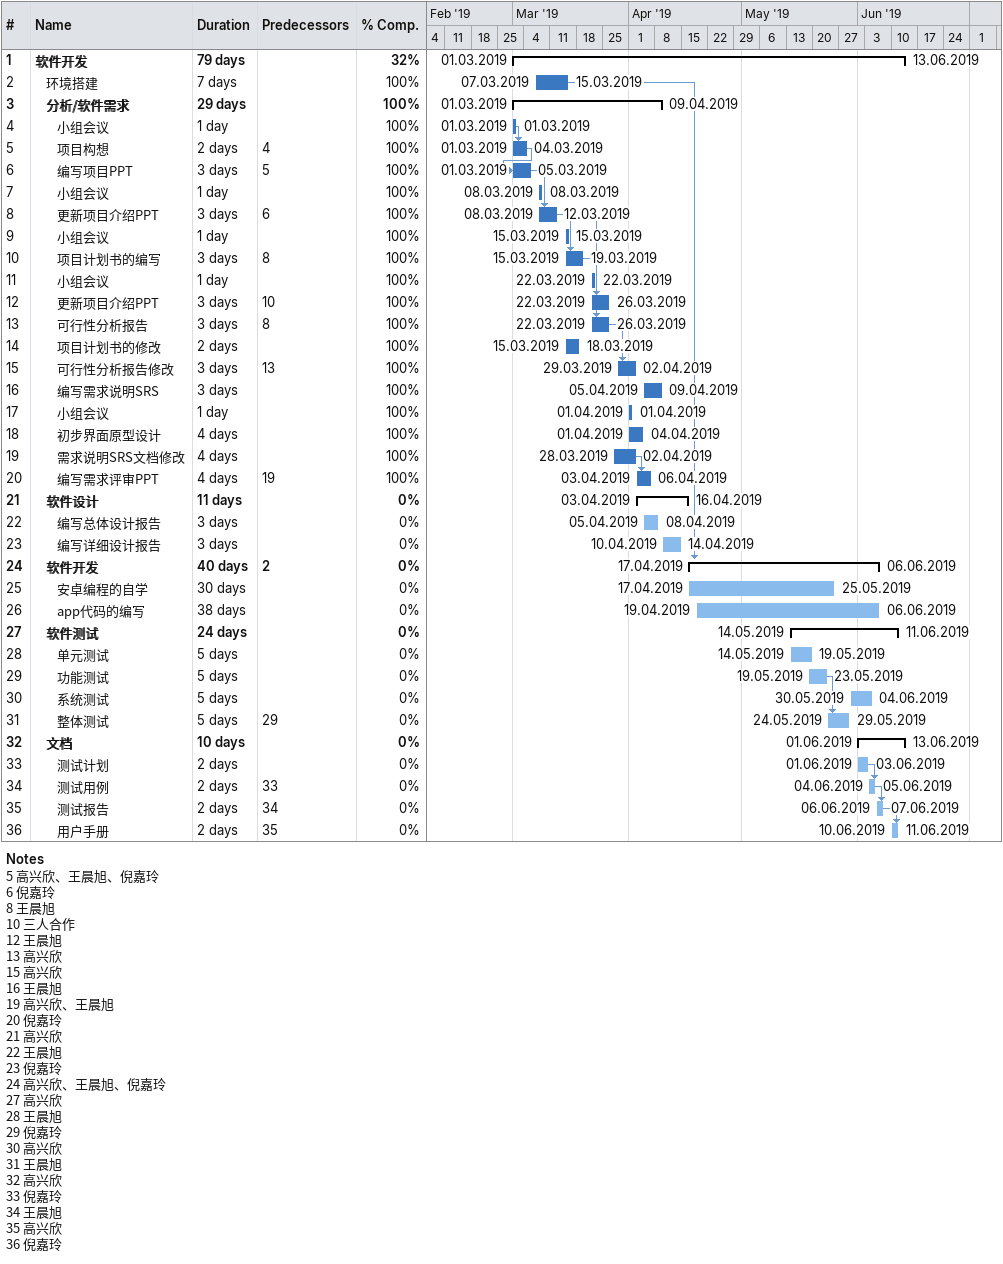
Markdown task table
| ID | Level | Task | Duration | Start | Finish | Predecessors | % complete |
|---|---|---|---|---|---|---|---|
| 1 | 1 | **软件开发** | 79d | 2019-03-01 | 2019-06-13 |  | 32 |
| 2 | 2 | 环境搭建 | 7d | 2019-03-07 | 2019-03-15 |  | 100 |
| 3 | 2 | **分析/软件需求** | 29d | 2019-03-01 | 2019-04-09 |  | 100 |
| 4 | 3 | 小组会议 | 1d | 2019-03-01 | 2019-03-01 |  | 100 |
| 5 | 3 | 项目构想 | 2d | 2019-03-01 | 2019-03-04 | 4 | 100 |
| 6 | 3 | 编写项目PPT | 3d | 2019-03-01 | 2019-03-05 | 5 | 100 |
| 7 | 3 | 小组会议 | 1d | 2019-03-08 | 2019-03-08 |  | 100 |
| 8 | 3 | 更新项目介绍PPT | 3d | 2019-03-08 | 2019-03-12 | 6 | 100 |
| 9 | 3 | 小组会议 | 1d | 2019-03-15 | 2019-03-15 |  | 100 |
| 10 | 3 | 项目计划书的编写 | 3d | 2019-03-15 | 2019-03-19 | 8 | 100 |
| 11 | 3 | 小组会议 | 1d | 2019-03-22 | 2019-03-22 |  | 100 |
| 12 | 3 | 更新项目介绍PPT | 3d | 2019-03-22 | 2019-03-26 | 10 | 100 |
| 13 | 3 | 可行性分析报告 | 3d | 2019-03-22 | 2019-03-26 | 8 | 100 |
| 14 | 3 | 项目计划书的修改 | 2d | 2019-03-15 | 2019-03-18 |  | 100 |
| 15 | 3 | 可行性分析报告修改 | 3d | 2019-03-29 | 2019-04-02 | 13 | 100 |
| 16 | 3 | 编写需求说明SRS | 3d | 2019-04-05 | 2019-04-09 |  | 100 |
| 17 | 3 | 小组会议 | 1d | 2019-04-01 | 2019-04-01 |  | 100 |
| 18 | 3 | 初步界面原型设计 | 4d | 2019-04-01 | 2019-04-04 |  | 100 |
| 19 | 3 | 需求说明SRS文档修改 | 4d | 2019-03-28 | 2019-04-02 |  | 100 |
| 20 | 3 | 编写需求评审PPT | 4d | 2019-04-03 | 2019-04-06 | 19 | 100 |
| 21 | 2 | **软件设计** | 11d | 2019-04-03 | 2019-04-16 |  | 0 |
| 22 | 3 | 编写总体设计报告 | 3d | 2019-04-05 | 2019-04-08 |  | 0 |
| 23 | 3 | 编写详细设计报告 | 3d | 2019-04-10 | 2019-04-14 |  | 0 |
| 24 | 2 | **软件开发** | 40d | 2019-04-17 | 2019-06-06 | 2 | 0 |
| 25 | 3 | 安卓编程的自学 | 30d | 2019-04-17 | 2019-05-25 |  | 0 |
| 26 | 3 | app代码的编写 | 38d | 2019-04-19 | 2019-06-06 |  | 0 |
| 27 | 2 | **软件测试** | 24d | 2019-05-14 | 2019-06-11 |  | 0 |
| 28 | 3 | 单元测试 | 5d | 2019-05-14 | 2019-05-19 |  | 0 |
| 29 | 3 | 功能测试 | 5d | 2019-05-19 | 2019-05-23 |  | 0 |
| 30 | 3 | 系统测试 | 5d | 2019-05-30 | 2019-06-04 |  | 0 |
| 31 | 3 | 整体测试 | 5d | 2019-05-24 | 2019-05-29 | 29 | 0 |
| 32 | 2 | **文档** | 10d | 2019-06-01 | 2019-06-13 |  | 0 |
| 33 | 3 | 测试计划 | 2d | 2019-06-01 | 2019-06-03 |  | 0 |
| 34 | 3 | 测试用例 | 2d | 2019-06-04 | 2019-06-05 | 33 | 0 |
| 35 | 3 | 测试报告 | 2d | 2019-06-06 | 2019-06-07 | 34 | 0 |
| 36 | 3 | 用户手册 | 2d | 2019-06-10 | 2019-06-11 | 35 | 0 |

Notes
- 5: 高兴欣、王晨旭、倪嘉玲
- 6: 倪嘉玲
- 8: 王晨旭
- 10: 三人合作
- 12: 王晨旭
- 13: 高兴欣
- 15: 高兴欣
- 16: 王晨旭
- 19: 高兴欣、王晨旭
- 20: 倪嘉玲
- 21: 高兴欣
- 22: 王晨旭
- 23: 倪嘉玲
- 24: 高兴欣、王晨旭、倪嘉玲
- 27: 高兴欣
- 28: 王晨旭
- 29: 倪嘉玲
- 30: 高兴欣
- 31: 王晨旭
- 32: 高兴欣
- 33: 倪嘉玲
- 34: 王晨旭
- 35: 高兴欣
- 36: 倪嘉玲
